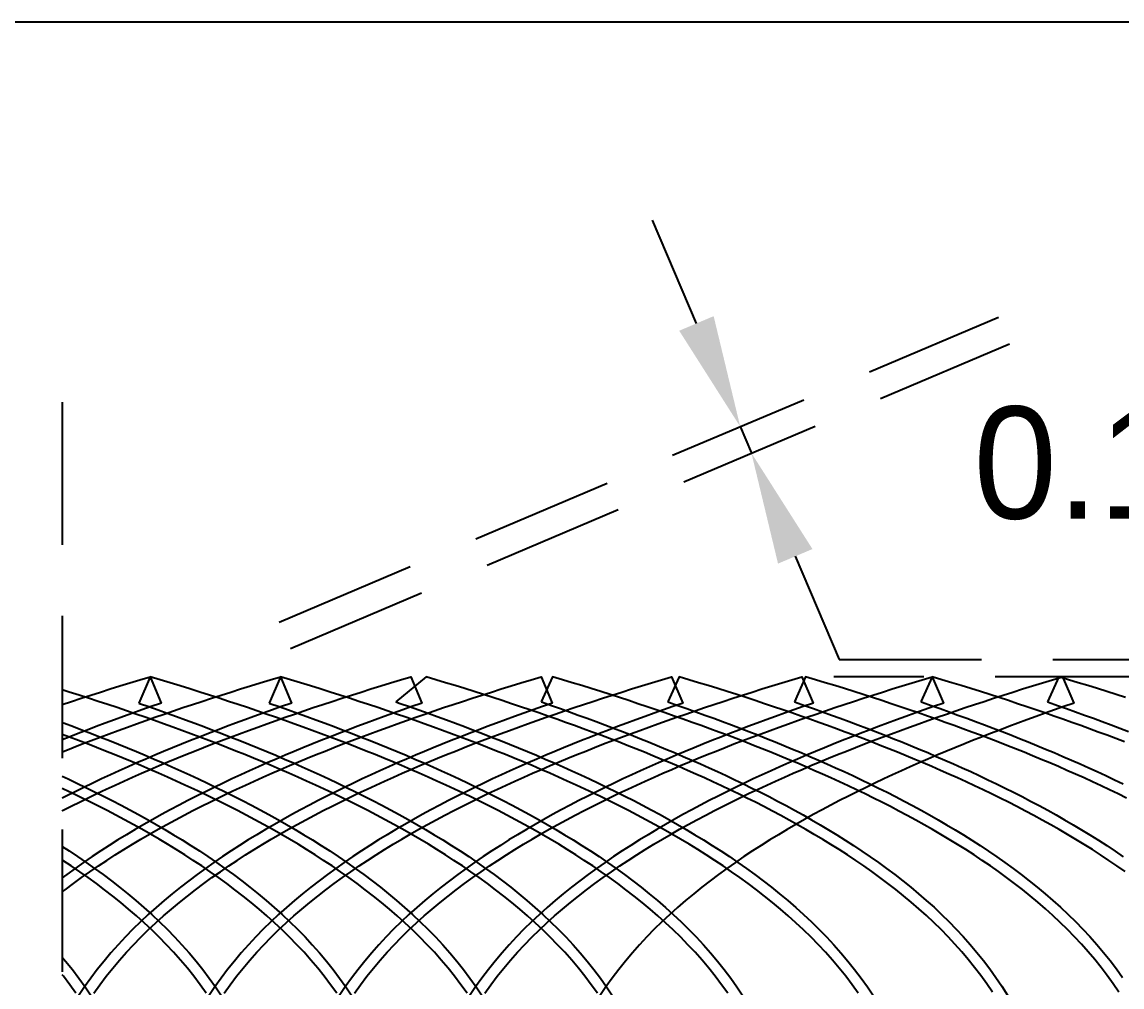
# Model space of a CAD drawing. Header units: metres. Extents: x -2 to 44.3, y -14 to 11.
# Drawn here: x 18.376 to 23.278, y 6.687 to 10.991 of the extents above; entities that cross this region are included whole.
import ezdxf

# ---------------------------------------------------------------- set-up
doc = ezdxf.new("R2010")
doc.units = ezdxf.units.M
doc.header["$LTSCALE"] = 0.05
doc.linetypes.add('DASHED', pattern=[19.05, 12.7, -6.35])
doc.layers.get('0').update_dxf_attribs({"linetype": 'DASHED'})
for name, color, linetype in [('back-layer1', 7, 'Continuous'), ('front-layer1', 7, 'Continuous'), ('front-layer2', 7, 'Continuous')]:
    doc.layers.add(name, color=color, linetype=linetype)
doc.dimstyles.get("Standard").update_dxf_attribs({"dimtxt": 2.5, "dimasz": 2.5, "dimexe": 1.25, "dimexo": 0.625, "dimtad": 1, "dimtxsty": 'Standard', "dimcen": 2.5, "dimazin": 3, "dimtfac": 1, "dimtmove": 0, "dimatfit": 3, "dimarcsym": 0})

# ---------------------------------------------------------------- blocks, each defined once
blk = doc.blocks.new('*D11')
at = {"color": 0, "lineweight": -2, "transparency": 16777216}
for p, q in [((21.3815, 9.6467), (21.1863, 10.107)), ((19.5216, 8.315), (22.7275, 9.6743)), ((19.5716, 8.1971), (22.7775, 9.5564)), ((21.5767, 9.1864), (21.6267, 9.0684)), ((21.8218, 8.6081), (22.017, 8.1478)), ((22.017, 8.1478), (23.892, 8.1478))]:
    blk.add_line(p, q, dxfattribs=at)
at = {"color": 0, "transparency": 16777216}
for points in [[(21.4582, 9.6792), (21.3047, 9.6142), (21.5767, 9.1864)], [(21.8986, 8.6406), (21.7451, 8.5756), (21.6267, 9.0684)]]:
    blk.add_solid(points, dxfattribs=at)
at = {"layer": 'Defpoints', "color": 0, "transparency": 16777216}
for p in [(21.6267, 9.0684), (18.9462, 8.071), (18.9962, 7.9531)]:
    blk.add_point(p, dxfattribs=at)
at = {"color": 0, "transparency": 16777216, "insert": (23.267, 9.0228), "char_height": 0.5, "attachment_point": 5}
blk.add_mtext('0.13', dxfattribs=at)

msp = doc.modelspace()

# ---------------------------------------------------------------- linework, layer by layer
for p, q in [((18.5553, 9.2951), (18.5553, -1.58)), ((18.5553, 9.2951), (18.5553, -1.58)), ((25.2522, 8.071), (21.9935, 8.071))]:
    msp.add_line(p, q)
at = {"layer": 'back-layer1', "color": 2}
for points in [[(18.5553, 7.9477), (18.5962, 7.9612), (18.6388, 7.9751), (18.6817, 7.989), (18.7249, 8.0027), (18.7684, 8.0165), (18.8123, 8.0302), (18.8565, 8.0438), (18.9012, 8.0574), (18.9462, 8.071), (18.9962, 7.9531), (18.9932, 7.9521), (18.9517, 7.9377), (18.9104, 7.9232), (18.8692, 7.9085), (18.8283, 7.8938), (18.7875, 7.8789), (18.7468, 7.8639), (18.7063, 7.8487), (18.666, 7.8334), (18.6257, 7.8179), (18.5856, 7.8022), (18.5553, 7.7902)], [(18.5553, 7.7364), (18.5641, 7.7399), (18.6039, 7.7557), (18.6438, 7.7712), (18.6838, 7.7867), (18.724, 7.8019), (18.7643, 7.817), (18.8047, 7.832), (18.8453, 7.8468), (18.8861, 7.8614), (18.927, 7.876), (18.9682, 7.8905), (19.0095, 7.9048), (19.0511, 7.919), (19.0929, 7.9332), (19.1349, 7.9472), (19.1772, 7.9612), (19.2198, 7.9751), (19.2627, 7.989), (19.3059, 8.0027), (19.3494, 8.0165), (19.3933, 8.0302), (19.4375, 8.0438), (19.4822, 8.0574), (19.5272, 8.071), (19.5772, 7.9531), (19.5742, 7.9521), (19.5327, 7.9377), (19.4914, 7.9232), (19.4502, 7.9085), (19.4093, 7.8938), (19.3685, 7.8789), (19.3278, 7.8639), (19.2873, 7.8487), (19.247, 7.8334), (19.2067, 7.8179), (19.1666, 7.8022), (19.1265, 7.7863), (19.0866, 7.7703), (19.0467, 7.754), (19.0069, 7.7375), (18.9672, 7.7208), (18.9275, 7.7039), (18.8879, 7.6867), (18.8484, 7.6693), (18.8089, 7.6516), (18.7694, 7.6336), (18.73, 7.6152), (18.6907, 7.5966), (18.6513, 7.5777), (18.612, 7.5584), (18.5728, 7.5387), (18.5553, 7.5298)], [(18.5553, 7.4737), (18.5565, 7.4743), (18.5953, 7.4941), (18.6342, 7.5136), (18.6732, 7.5327), (18.7122, 7.5515), (18.7513, 7.57), (18.7904, 7.5881), (18.8295, 7.606), (18.8687, 7.6236), (18.908, 7.6409), (18.9473, 7.658), (18.9867, 7.6748), (19.0262, 7.6914), (19.0657, 7.7078), (19.1053, 7.7239), (19.1451, 7.7399), (19.1849, 7.7557), (19.2248, 7.7712), (19.2648, 7.7867), (19.305, 7.8019), (19.3453, 7.817), (19.3857, 7.832), (19.4263, 7.8468), (19.4671, 7.8614), (19.508, 7.876), (19.5492, 7.8905), (19.5905, 7.9048), (19.6321, 7.919), (19.6739, 7.9332), (19.7159, 7.9472), (19.7582, 7.9612), (19.8008, 7.9751), (19.8437, 7.989), (19.8869, 8.0027), (19.9304, 8.0165), (19.9743, 8.0302), (20.0185, 8.0438), (20.0632, 8.0574), (20.1082, 8.071), (20.1582, 7.9531), (20.1552, 7.9521), (20.1137, 7.9377), (20.0724, 7.9232), (20.0312, 7.9085), (19.9903, 7.8938), (19.9495, 7.8789), (19.9088, 7.8639), (19.8683, 7.8487), (19.828, 7.8334), (19.7877, 7.8179), (19.7476, 7.8022), (19.7075, 7.7863), (19.6676, 7.7703), (19.6277, 7.754), (19.5879, 7.7375), (19.5482, 7.7208), (19.5085, 7.7039), (19.4689, 7.6867), (19.4294, 7.6693), (19.3899, 7.6516), (19.3504, 7.6336), (19.311, 7.6152), (19.2717, 7.5966), (19.2323, 7.5777), (19.193, 7.5584), (19.1538, 7.5387), (19.1146, 7.5187), (19.0754, 7.4983), (19.0363, 7.4775), (18.9972, 7.4563), (18.9582, 7.4346), (18.9193, 7.4124), (18.8804, 7.3898), (18.8417, 7.3667), (18.803, 7.343), (18.7645, 7.3188), (18.7262, 7.294), (18.688, 7.2687), (18.65, 7.2427), (18.6123, 7.2161), (18.5748, 7.1889), (18.5553, 7.1742)], [(18.5553, 7.1114), (18.5679, 7.1212), (18.6045, 7.1487), (18.6414, 7.1755), (18.6786, 7.2016), (18.716, 7.2272), (18.7536, 7.2522), (18.7914, 7.2766), (18.8294, 7.3005), (18.8676, 7.3239), (18.9058, 7.3467), (18.9442, 7.3691), (18.9827, 7.391), (19.0213, 7.4124), (19.0599, 7.4335), (19.0987, 7.4541), (19.1375, 7.4743), (19.1763, 7.4941), (19.2152, 7.5136), (19.2542, 7.5327), (19.2932, 7.5515), (19.3323, 7.57), (19.3714, 7.5881), (19.4105, 7.606), (19.4497, 7.6236), (19.489, 7.6409), (19.5283, 7.658), (19.5677, 7.6748), (19.6072, 7.6914), (19.6467, 7.7078), (19.6863, 7.7239), (19.7261, 7.7399), (19.7659, 7.7557), (19.8058, 7.7712), (19.8458, 7.7867), (19.886, 7.8019), (19.9263, 7.817), (19.9667, 7.832), (20.0073, 7.8468), (20.0481, 7.8614), (20.089, 7.876), (20.1302, 7.8905), (20.1715, 7.9048), (20.2131, 7.919), (20.2549, 7.9332), (20.2969, 7.9472), (20.3392, 7.9612), (20.3818, 7.9751), (20.4247, 7.989), (20.4679, 8.0027), (20.5114, 8.0165), (20.5553, 8.0302), (20.5995, 8.0438), (20.6442, 8.0574), (20.6892, 8.071), (20.7392, 7.9531), (20.7362, 7.9521), (20.6947, 7.9377), (20.6534, 7.9232), (20.6122, 7.9085), (20.5713, 7.8938), (20.5305, 7.8789), (20.4898, 7.8639), (20.4493, 7.8487), (20.409, 7.8334), (20.3687, 7.8179), (20.3286, 7.8022), (20.2885, 7.7863), (20.2486, 7.7703), (20.2087, 7.754), (20.1689, 7.7375), (20.1292, 7.7208), (20.0895, 7.7039), (20.0499, 7.6867), (20.0104, 7.6693), (19.9709, 7.6516), (19.9314, 7.6336), (19.892, 7.6152), (19.8527, 7.5966), (19.8133, 7.5777), (19.774, 7.5584), (19.7348, 7.5387), (19.6956, 7.5187), (19.6564, 7.4983), (19.6173, 7.4775), (19.5782, 7.4563), (19.5392, 7.4346), (19.5003, 7.4124), (19.4614, 7.3898), (19.4227, 7.3667), (19.384, 7.343), (19.3455, 7.3188), (19.3072, 7.294), (19.269, 7.2687), (19.231, 7.2427), (19.1933, 7.2161), (19.1558, 7.1889), (19.1186, 7.1609), (19.0817, 7.1323), (19.0452, 7.103), (19.0091, 7.0729), (18.9735, 7.042), (18.9383, 7.0104), (18.9037, 6.9779), (18.8698, 6.9446), (18.8365, 6.9105), (18.8039, 6.8756), (18.7721, 6.8398), (18.7412, 6.8032), (18.7112, 6.7657), (18.6822, 6.7273), (18.6542, 6.6881), (18.6274, 6.6481)], [(18.6953, 6.6597), (18.7225, 6.6977), (18.7507, 6.735), (18.7798, 6.7714), (18.8099, 6.8071), (18.8409, 6.842), (18.8726, 6.876), (18.9051, 6.9093), (18.9383, 6.9418), (18.9721, 6.9735), (19.0065, 7.0045), (19.0415, 7.0348), (19.0769, 7.0643), (19.1127, 7.0931), (19.1489, 7.1212), (19.1855, 7.1487), (19.2224, 7.1755), (19.2596, 7.2016), (19.297, 7.2272), (19.3346, 7.2522), (19.3724, 7.2766), (19.4104, 7.3005), (19.4486, 7.3239), (19.4868, 7.3467), (19.5252, 7.3691), (19.5637, 7.391), (19.6023, 7.4124), (19.6409, 7.4335), (19.6797, 7.4541), (19.7185, 7.4743), (19.7573, 7.4941), (19.7962, 7.5136), (19.8352, 7.5327), (19.8742, 7.5515), (19.9133, 7.57), (19.9524, 7.5881), (19.9915, 7.606), (20.0307, 7.6236), (20.07, 7.6409), (20.1093, 7.658), (20.1487, 7.6748), (20.1882, 7.6914), (20.2277, 7.7078), (20.2673, 7.7239), (20.3071, 7.7399), (20.3469, 7.7557), (20.3868, 7.7712), (20.4268, 7.7867), (20.467, 7.8019), (20.5073, 7.817), (20.5477, 7.832), (20.5883, 7.8468), (20.6291, 7.8614), (20.67, 7.876), (20.7112, 7.8905), (20.7525, 7.9048), (20.7941, 7.919), (20.8359, 7.9332), (20.8779, 7.9472), (20.9202, 7.9612), (20.9628, 7.9751), (21.0057, 7.989), (21.0489, 8.0027), (21.0924, 8.0165), (21.1363, 8.0302), (21.1805, 8.0438), (21.2252, 8.0574), (21.2702, 8.071), (21.3202, 7.9531), (21.3172, 7.9521), (21.2757, 7.9377), (21.2344, 7.9232), (21.1932, 7.9085), (21.1523, 7.8938), (21.1115, 7.8789), (21.0708, 7.8639), (21.0303, 7.8487), (20.99, 7.8334), (20.9497, 7.8179), (20.9096, 7.8022), (20.8695, 7.7863), (20.8296, 7.7703), (20.7897, 7.754), (20.7499, 7.7375), (20.7102, 7.7208), (20.6705, 7.7039), (20.6309, 7.6867), (20.5914, 7.6693), (20.5519, 7.6516), (20.5124, 7.6336), (20.473, 7.6152), (20.4337, 7.5966), (20.3943, 7.5777), (20.355, 7.5584), (20.3158, 7.5387), (20.2766, 7.5187), (20.2374, 7.4983), (20.1983, 7.4775), (20.1592, 7.4563), (20.1202, 7.4346), (20.0813, 7.4124), (20.0424, 7.3898), (20.0037, 7.3667), (19.965, 7.343), (19.9265, 7.3188), (19.8882, 7.294), (19.85, 7.2687), (19.812, 7.2427), (19.7743, 7.2161), (19.7368, 7.1889), (19.6996, 7.1609), (19.6627, 7.1323), (19.6262, 7.103), (19.5901, 7.0729), (19.5545, 7.042), (19.5193, 7.0104), (19.4847, 6.9779), (19.4508, 6.9446), (19.4175, 6.9105), (19.3849, 6.8756), (19.3531, 6.8398), (19.3222, 6.8032), (19.2922, 6.7657), (19.2632, 6.7273), (19.2352, 6.6881), (19.2084, 6.6481)], [(19.2763, 6.6597), (19.3035, 6.6977), (19.3317, 6.735), (19.3608, 6.7714), (19.3909, 6.8071), (19.4219, 6.842), (19.4536, 6.876), (19.4861, 6.9093), (19.5193, 6.9418), (19.5531, 6.9735), (19.5875, 7.0045), (19.6225, 7.0348), (19.6579, 7.0643), (19.6937, 7.0931), (19.7299, 7.1212), (19.7665, 7.1487), (19.8034, 7.1755), (19.8406, 7.2016), (19.878, 7.2272), (19.9156, 7.2522), (19.9534, 7.2766), (19.9914, 7.3005), (20.0296, 7.3239), (20.0678, 7.3467), (20.1062, 7.3691), (20.1447, 7.391), (20.1833, 7.4124), (20.2219, 7.4335), (20.2607, 7.4541), (20.2995, 7.4743), (20.3383, 7.4941), (20.3772, 7.5136), (20.4162, 7.5327), (20.4552, 7.5515), (20.4943, 7.57), (20.5334, 7.5881), (20.5725, 7.606), (20.6117, 7.6236), (20.651, 7.6409), (20.6903, 7.658), (20.7297, 7.6748), (20.7692, 7.6914), (20.8087, 7.7078), (20.8483, 7.7239), (20.8881, 7.7399), (20.9279, 7.7557), (20.9678, 7.7712), (21.0078, 7.7867), (21.048, 7.8019), (21.0883, 7.817), (21.1287, 7.832), (21.1693, 7.8468), (21.2101, 7.8614), (21.251, 7.876), (21.2922, 7.8905), (21.3335, 7.9048), (21.3751, 7.919), (21.4169, 7.9332), (21.4589, 7.9472), (21.5012, 7.9612), (21.5438, 7.9751), (21.5867, 7.989), (21.6299, 8.0027), (21.6734, 8.0165), (21.7173, 8.0302), (21.7615, 8.0438), (21.8062, 8.0574), (21.8512, 8.071), (21.9012, 7.9531), (21.8982, 7.9521), (21.8567, 7.9377), (21.8154, 7.9232), (21.7742, 7.9085), (21.7333, 7.8938), (21.6925, 7.8789), (21.6518, 7.8639), (21.6113, 7.8487), (21.571, 7.8334), (21.5307, 7.8179), (21.4906, 7.8022), (21.4505, 7.7863), (21.4106, 7.7703), (21.3707, 7.754), (21.3309, 7.7375), (21.2912, 7.7208), (21.2515, 7.7039), (21.2119, 7.6867), (21.1724, 7.6693), (21.1329, 7.6516), (21.0934, 7.6336), (21.054, 7.6152), (21.0147, 7.5966), (20.9753, 7.5777), (20.936, 7.5584), (20.8968, 7.5387), (20.8576, 7.5187), (20.8184, 7.4983), (20.7793, 7.4775), (20.7402, 7.4563), (20.7012, 7.4346), (20.6623, 7.4124), (20.6234, 7.3898), (20.5847, 7.3667), (20.546, 7.343), (20.5075, 7.3188), (20.4692, 7.294), (20.431, 7.2687), (20.393, 7.2427), (20.3553, 7.2161), (20.3178, 7.1889), (20.2806, 7.1609), (20.2437, 7.1323), (20.2072, 7.103), (20.1711, 7.0729), (20.1355, 7.042), (20.1003, 7.0104), (20.0657, 6.9779), (20.0318, 6.9446), (19.9985, 6.9105), (19.9659, 6.8756), (19.9341, 6.8398), (19.9032, 6.8032), (19.8732, 6.7657), (19.8442, 6.7273), (19.8162, 6.6881), (19.7894, 6.6481)], [(19.8573, 6.6597), (19.8845, 6.6977), (19.9127, 6.735), (19.9418, 6.7714), (19.9719, 6.8071), (20.0029, 6.842), (20.0346, 6.876), (20.0671, 6.9093), (20.1003, 6.9418), (20.1341, 6.9735), (20.1685, 7.0045), (20.2035, 7.0348), (20.2389, 7.0643), (20.2747, 7.0931), (20.3109, 7.1212), (20.3475, 7.1487), (20.3844, 7.1755), (20.4216, 7.2016), (20.459, 7.2272), (20.4966, 7.2522), (20.5344, 7.2766), (20.5724, 7.3005), (20.6106, 7.3239), (20.6488, 7.3467), (20.6872, 7.3691), (20.7257, 7.391), (20.7643, 7.4124), (20.8029, 7.4335), (20.8417, 7.4541), (20.8805, 7.4743), (20.9193, 7.4941), (20.9582, 7.5136), (20.9972, 7.5327), (21.0362, 7.5515), (21.0753, 7.57), (21.1144, 7.5881), (21.1535, 7.606), (21.1927, 7.6236), (21.232, 7.6409), (21.2713, 7.658), (21.3107, 7.6748), (21.3502, 7.6914), (21.3897, 7.7078), (21.4293, 7.7239), (21.4691, 7.7399), (21.5089, 7.7557), (21.5488, 7.7712), (21.5888, 7.7867), (21.629, 7.8019), (21.6693, 7.817), (21.7097, 7.832), (21.7503, 7.8468), (21.7911, 7.8614), (21.832, 7.876), (21.8732, 7.8905), (21.9145, 7.9048), (21.9561, 7.919), (21.9979, 7.9332), (22.0399, 7.9472), (22.0822, 7.9612), (22.1248, 7.9751), (22.1677, 7.989), (22.2109, 8.0027), (22.2544, 8.0165), (22.2983, 8.0302), (22.3425, 8.0438), (22.3872, 8.0574), (22.4322, 8.071), (22.4822, 7.9531), (22.4792, 7.9521), (22.4377, 7.9377), (22.3964, 7.9232), (22.3552, 7.9085), (22.3143, 7.8938), (22.2735, 7.8789), (22.2328, 7.8639), (22.1923, 7.8487), (22.152, 7.8334), (22.1117, 7.8179), (22.0716, 7.8022), (22.0315, 7.7863), (21.9916, 7.7703), (21.9517, 7.754), (21.9119, 7.7375), (21.8722, 7.7208), (21.8325, 7.7039), (21.7929, 7.6867), (21.7534, 7.6693), (21.7139, 7.6516), (21.6744, 7.6336), (21.635, 7.6152), (21.5957, 7.5966), (21.5563, 7.5777), (21.517, 7.5584), (21.4778, 7.5387), (21.4386, 7.5187), (21.3994, 7.4983), (21.3603, 7.4775), (21.3212, 7.4563), (21.2822, 7.4346), (21.2433, 7.4124), (21.2044, 7.3898), (21.1657, 7.3667), (21.127, 7.343), (21.0885, 7.3188), (21.0502, 7.294), (21.012, 7.2687), (20.974, 7.2427), (20.9363, 7.2161), (20.8988, 7.1889), (20.8616, 7.1609), (20.8247, 7.1323), (20.7882, 7.103), (20.7521, 7.0729), (20.7165, 7.042), (20.6813, 7.0104), (20.6467, 6.9779), (20.6128, 6.9446), (20.5795, 6.9105), (20.5469, 6.8756), (20.5151, 6.8398), (20.4842, 6.8032), (20.4542, 6.7657), (20.4252, 6.7273), (20.3972, 6.6881), (20.3704, 6.6481)], [(20.4383, 6.6597), (20.4655, 6.6977), (20.4937, 6.735), (20.5228, 6.7714), (20.5529, 6.8071), (20.5839, 6.842), (20.6156, 6.876), (20.6481, 6.9093), (20.6813, 6.9418), (20.7151, 6.9735), (20.7495, 7.0045), (20.7845, 7.0348), (20.8199, 7.0643), (20.8557, 7.0931), (20.8919, 7.1212), (20.9285, 7.1487), (20.9654, 7.1755), (21.0026, 7.2016), (21.04, 7.2272), (21.0776, 7.2522), (21.1154, 7.2766), (21.1534, 7.3005), (21.1916, 7.3239), (21.2298, 7.3467), (21.2682, 7.3691), (21.3067, 7.391), (21.3453, 7.4124), (21.3839, 7.4335), (21.4227, 7.4541), (21.4615, 7.4743), (21.5003, 7.4941), (21.5392, 7.5136), (21.5782, 7.5327), (21.6172, 7.5515), (21.6563, 7.57), (21.6954, 7.5881), (21.7345, 7.606), (21.7737, 7.6236), (21.813, 7.6409), (21.8523, 7.658), (21.8917, 7.6748), (21.9312, 7.6914), (21.9707, 7.7078), (22.0103, 7.7239), (22.0501, 7.7399), (22.0899, 7.7557), (22.1298, 7.7712), (22.1698, 7.7867), (22.21, 7.8019), (22.2503, 7.817), (22.2907, 7.832), (22.3313, 7.8468), (22.3721, 7.8614), (22.413, 7.876), (22.4542, 7.8905), (22.4955, 7.9048), (22.5371, 7.919), (22.5789, 7.9332), (22.6209, 7.9472), (22.6632, 7.9612), (22.7058, 7.9751), (22.7487, 7.989), (22.7919, 8.0027), (22.8354, 8.0165), (22.8793, 8.0302), (22.9235, 8.0438), (22.9682, 8.0574), (23.0132, 8.071), (23.0632, 7.9531), (23.0602, 7.9521), (23.0187, 7.9377), (22.9774, 7.9232), (22.9362, 7.9085), (22.8953, 7.8938), (22.8545, 7.8789), (22.8138, 7.8639), (22.7733, 7.8487), (22.733, 7.8334), (22.6927, 7.8179), (22.6526, 7.8022), (22.6125, 7.7863), (22.5726, 7.7703), (22.5327, 7.754), (22.4929, 7.7375), (22.4532, 7.7208), (22.4135, 7.7039), (22.3739, 7.6867), (22.3344, 7.6693), (22.2949, 7.6516), (22.2554, 7.6336), (22.216, 7.6152), (22.1767, 7.5966), (22.1373, 7.5777), (22.098, 7.5584), (22.0588, 7.5387), (22.0196, 7.5187), (21.9804, 7.4983), (21.9413, 7.4775), (21.9022, 7.4563), (21.8632, 7.4346), (21.8243, 7.4124), (21.7854, 7.3898), (21.7467, 7.3667), (21.708, 7.343), (21.6695, 7.3188), (21.6312, 7.294), (21.593, 7.2687), (21.555, 7.2427), (21.5173, 7.2161), (21.4798, 7.1889), (21.4426, 7.1609), (21.4057, 7.1323), (21.3692, 7.103), (21.3331, 7.0729), (21.2975, 7.042), (21.2623, 7.0104), (21.2277, 6.9779), (21.1938, 6.9446), (21.1605, 6.9105), (21.1279, 6.8756), (21.0961, 6.8398), (21.0652, 6.8032), (21.0352, 6.7657), (21.0062, 6.7273), (20.9782, 6.6881), (20.9514, 6.6481)]]:
    msp.add_lwpolyline(points, dxfattribs=at)
at = {"layer": 'Defpoints'}
msp.add_lwpolyline([(-2.0152, 10.9912), (44.3055, 10.9912), (44.3055, -14.045), (-2.0152, -14.045)], close=True, dxfattribs=at)
at = {"layer": 'front-layer1', "color": 2}
for points in [[(21.5211, 6.6597), (21.4939, 6.6977), (21.4657, 6.735), (21.4366, 6.7714), (21.4065, 6.8071), (21.3755, 6.842), (21.3438, 6.876), (21.3113, 6.9093), (21.2781, 6.9418), (21.2442, 6.9735), (21.2098, 7.0045), (21.1749, 7.0348), (21.1395, 7.0643), (21.1037, 7.0931), (21.0675, 7.1212), (21.0309, 7.1487), (20.994, 7.1755), (20.9568, 7.2016), (20.9194, 7.2272), (20.8818, 7.2522), (20.844, 7.2766), (20.806, 7.3005), (20.7678, 7.3239), (20.7296, 7.3467), (20.6912, 7.3691), (20.6527, 7.391), (20.6141, 7.4124), (20.5754, 7.4335), (20.5367, 7.4541), (20.4979, 7.4743), (20.4591, 7.4941), (20.4202, 7.5136), (20.3812, 7.5327), (20.3422, 7.5515), (20.3031, 7.57), (20.264, 7.5881), (20.2249, 7.606), (20.1857, 7.6236), (20.1464, 7.6409), (20.1071, 7.658), (20.0677, 7.6748), (20.0282, 7.6914), (19.9887, 7.7078), (19.9491, 7.7239), (19.9093, 7.7399), (19.8695, 7.7557), (19.8296, 7.7712), (19.7896, 7.7867), (19.7494, 7.8019), (19.7091, 7.817), (19.6687, 7.832), (19.6281, 7.8468), (19.5873, 7.8614), (19.5464, 7.876), (19.5052, 7.8905), (19.4639, 7.9048), (19.4223, 7.919), (19.3805, 7.9332), (19.3385, 7.9472), (19.2962, 7.9612), (19.2536, 7.9751), (19.2107, 7.989), (19.1675, 8.0027), (19.124, 8.0165), (19.0801, 8.0302), (19.0358, 8.0438), (18.9912, 8.0574), (18.9462, 8.071), (18.8962, 7.9531)], [(22.1021, 6.6597), (22.0749, 6.6977), (22.0467, 6.735), (22.0176, 6.7714), (21.9875, 6.8071), (21.9565, 6.842), (21.9248, 6.876), (21.8923, 6.9093), (21.8591, 6.9418), (21.8252, 6.9735), (21.7908, 7.0045), (21.7559, 7.0348), (21.7205, 7.0643), (21.6847, 7.0931), (21.6485, 7.1212), (21.6119, 7.1487), (21.575, 7.1755), (21.5378, 7.2016), (21.5004, 7.2272), (21.4628, 7.2522), (21.425, 7.2766), (21.387, 7.3005), (21.3488, 7.3239), (21.3106, 7.3467), (21.2722, 7.3691), (21.2337, 7.391), (21.1951, 7.4124), (21.1564, 7.4335), (21.1177, 7.4541), (21.0789, 7.4743), (21.0401, 7.4941), (21.0012, 7.5136), (20.9622, 7.5327), (20.9232, 7.5515), (20.8841, 7.57), (20.845, 7.5881), (20.8059, 7.606), (20.7667, 7.6236), (20.7274, 7.6409), (20.6881, 7.658), (20.6487, 7.6748), (20.6092, 7.6914), (20.5697, 7.7078), (20.5301, 7.7239), (20.4903, 7.7399), (20.4505, 7.7557), (20.4106, 7.7712), (20.3706, 7.7867), (20.3304, 7.8019), (20.2901, 7.817), (20.2497, 7.832), (20.2091, 7.8468), (20.1683, 7.8614), (20.1274, 7.876), (20.0862, 7.8905), (20.0449, 7.9048), (20.0033, 7.919), (19.9615, 7.9332), (19.9195, 7.9472), (19.8772, 7.9612), (19.8346, 7.9751), (19.7917, 7.989), (19.7485, 8.0027), (19.705, 8.0165), (19.6611, 8.0302), (19.6168, 8.0438), (19.5722, 8.0574), (19.5272, 8.071), (19.4772, 7.9531)], [(20.9401, 6.6597), (20.9129, 6.6977), (20.8847, 6.735), (20.8556, 6.7714), (20.8255, 6.8071), (20.7945, 6.842), (20.7628, 6.876), (20.7303, 6.9093), (20.6971, 6.9418), (20.6632, 6.9735), (20.6288, 7.0045), (20.5939, 7.0348), (20.5585, 7.0643), (20.5227, 7.0931), (20.4865, 7.1212), (20.4499, 7.1487), (20.413, 7.1755), (20.3758, 7.2016), (20.3384, 7.2272), (20.3008, 7.2522), (20.263, 7.2766), (20.225, 7.3005), (20.1868, 7.3239), (20.1486, 7.3467), (20.1102, 7.3691), (20.0717, 7.391), (20.0331, 7.4124), (19.9944, 7.4335), (19.9557, 7.4541), (19.9169, 7.4743), (19.8781, 7.4941), (19.8392, 7.5136), (19.8002, 7.5327), (19.7612, 7.5515), (19.7221, 7.57), (19.683, 7.5881), (19.6439, 7.606), (19.6047, 7.6236), (19.5654, 7.6409), (19.5261, 7.658), (19.4867, 7.6748), (19.4472, 7.6914), (19.4077, 7.7078), (19.3681, 7.7239), (19.3283, 7.7399), (19.2885, 7.7557), (19.2486, 7.7712), (19.2086, 7.7867), (19.1684, 7.8019), (19.1281, 7.817), (19.0877, 7.832), (19.0471, 7.8468), (19.0063, 7.8614), (18.9654, 7.876), (18.9242, 7.8905), (18.8829, 7.9048), (18.8413, 7.919), (18.7995, 7.9332), (18.7575, 7.9472), (18.7152, 7.9612), (18.6726, 7.9751), (18.6297, 7.989), (18.5865, 8.0027), (18.5553, 8.0126)], [(18.8962, 7.9531), (18.8992, 7.9521), (18.9407, 7.9377), (18.982, 7.9232), (19.0232, 7.9085), (19.0641, 7.8938), (19.1049, 7.8789), (19.1456, 7.8639), (19.1861, 7.8487), (19.2264, 7.8334), (19.2667, 7.8179), (19.3068, 7.8022), (19.3469, 7.7863), (19.3868, 7.7703), (19.4267, 7.754), (19.4665, 7.7375), (19.5062, 7.7208), (19.5458, 7.7039), (19.5854, 7.6867), (19.625, 7.6693), (19.6645, 7.6516), (19.7039, 7.6336), (19.7434, 7.6152), (19.7827, 7.5966), (19.8221, 7.5777), (19.8614, 7.5584), (19.9006, 7.5387), (19.9398, 7.5187), (19.979, 7.4983), (20.0181, 7.4775), (20.0572, 7.4563), (20.0962, 7.4346), (20.1351, 7.4124), (20.174, 7.3898), (20.2127, 7.3667), (20.2513, 7.343), (20.2898, 7.3188), (20.3282, 7.294), (20.3664, 7.2687), (20.4043, 7.2427), (20.4421, 7.2161), (20.4796, 7.1889), (20.5168, 7.1609), (20.5537, 7.1323), (20.5902, 7.103), (20.6263, 7.0729), (20.6619, 7.042), (20.6971, 7.0104), (20.7317, 6.9779), (20.7656, 6.9446), (20.7989, 6.9105), (20.8315, 6.8756), (20.8633, 6.8398), (20.8942, 6.8032), (20.9242, 6.7657), (20.9532, 6.7273), (20.9812, 6.6881), (21.008, 6.6481)], [(19.4772, 7.9531), (19.4802, 7.9521), (19.5217, 7.9377), (19.563, 7.9232), (19.6042, 7.9085), (19.6451, 7.8938), (19.6859, 7.8789), (19.7266, 7.8639), (19.7671, 7.8487), (19.8074, 7.8334), (19.8477, 7.8179), (19.8878, 7.8022), (19.9279, 7.7863), (19.9678, 7.7703), (20.0077, 7.754), (20.0475, 7.7375), (20.0872, 7.7208), (20.1268, 7.7039), (20.1664, 7.6867), (20.206, 7.6693), (20.2455, 7.6516), (20.2849, 7.6336), (20.3244, 7.6152), (20.3637, 7.5966), (20.4031, 7.5777), (20.4424, 7.5584), (20.4816, 7.5387), (20.5208, 7.5187), (20.56, 7.4983), (20.5991, 7.4775), (20.6382, 7.4563), (20.6772, 7.4346), (20.7161, 7.4124), (20.755, 7.3898), (20.7937, 7.3667), (20.8323, 7.343), (20.8708, 7.3188), (20.9092, 7.294), (20.9474, 7.2687), (20.9853, 7.2427), (21.0231, 7.2161), (21.0606, 7.1889), (21.0978, 7.1609), (21.1347, 7.1323), (21.1712, 7.103), (21.2073, 7.0729), (21.2429, 7.042), (21.2781, 7.0104), (21.3127, 6.9779), (21.3466, 6.9446), (21.3799, 6.9105), (21.4125, 6.8756), (21.4443, 6.8398), (21.4752, 6.8032), (21.5052, 6.7657), (21.5342, 6.7273), (21.5622, 6.6881), (21.589, 6.6481)], [(18.5553, 7.8673), (18.5646, 7.8639), (18.6051, 7.8487), (18.6454, 7.8334), (18.6857, 7.8179), (18.7258, 7.8022), (18.7659, 7.7863), (18.8058, 7.7703), (18.8457, 7.754), (18.8855, 7.7375), (18.9252, 7.7208), (18.9648, 7.7039), (19.0044, 7.6867), (19.044, 7.6693), (19.0835, 7.6516), (19.1229, 7.6336), (19.1624, 7.6152), (19.2017, 7.5966), (19.2411, 7.5777), (19.2804, 7.5584), (19.3196, 7.5387), (19.3588, 7.5187), (19.398, 7.4983), (19.4371, 7.4775), (19.4762, 7.4563), (19.5152, 7.4346), (19.5541, 7.4124), (19.593, 7.3898), (19.6317, 7.3667), (19.6703, 7.343), (19.7088, 7.3188), (19.7472, 7.294), (19.7854, 7.2687), (19.8233, 7.2427), (19.8611, 7.2161), (19.8986, 7.1889), (19.9358, 7.1609), (19.9727, 7.1323), (20.0092, 7.103), (20.0453, 7.0729), (20.0809, 7.042), (20.1161, 7.0104), (20.1507, 6.9779), (20.1846, 6.9446), (20.2179, 6.9105), (20.2505, 6.8756), (20.2823, 6.8398), (20.3132, 6.8032), (20.3432, 6.7657), (20.3722, 6.7273), (20.4002, 6.6881), (20.427, 6.6481)], [(20.3591, 6.6597), (20.3319, 6.6977), (20.3037, 6.735), (20.2746, 6.7714), (20.2445, 6.8071), (20.2135, 6.842), (20.1818, 6.876), (20.1493, 6.9093), (20.1161, 6.9418), (20.0822, 6.9735), (20.0478, 7.0045), (20.0129, 7.0348), (19.9775, 7.0643), (19.9417, 7.0931), (19.9055, 7.1212), (19.8689, 7.1487), (19.832, 7.1755), (19.7948, 7.2016), (19.7574, 7.2272), (19.7198, 7.2522), (19.682, 7.2766), (19.644, 7.3005), (19.6058, 7.3239), (19.5676, 7.3467), (19.5292, 7.3691), (19.4907, 7.391), (19.4521, 7.4124), (19.4134, 7.4335), (19.3747, 7.4541), (19.3359, 7.4743), (19.2971, 7.4941), (19.2582, 7.5136), (19.2192, 7.5327), (19.1802, 7.5515), (19.1411, 7.57), (19.102, 7.5881), (19.0629, 7.606), (19.0237, 7.6236), (18.9844, 7.6409), (18.9451, 7.658), (18.9057, 7.6748), (18.8662, 7.6914), (18.8267, 7.7078), (18.7871, 7.7239), (18.7473, 7.7399), (18.7075, 7.7557), (18.6676, 7.7712), (18.6276, 7.7867), (18.5874, 7.8019), (18.5553, 7.8139)], [(18.5553, 7.6274), (18.5814, 7.6152), (18.6207, 7.5966), (18.6601, 7.5777), (18.6994, 7.5584), (18.7386, 7.5387), (18.7778, 7.5187), (18.817, 7.4983), (18.8561, 7.4775), (18.8952, 7.4563), (18.9342, 7.4346), (18.9731, 7.4124), (19.012, 7.3898), (19.0507, 7.3667), (19.0893, 7.343), (19.1278, 7.3188), (19.1662, 7.294), (19.2044, 7.2687), (19.2423, 7.2427), (19.2801, 7.2161), (19.3176, 7.1889), (19.3548, 7.1609), (19.3917, 7.1323), (19.4282, 7.103), (19.4643, 7.0729), (19.4999, 7.042), (19.5351, 7.0104), (19.5697, 6.9779), (19.6036, 6.9446), (19.6369, 6.9105), (19.6695, 6.8756), (19.7013, 6.8398), (19.7322, 6.8032), (19.7622, 6.7657), (19.7912, 6.7273), (19.8192, 6.6881), (19.846, 6.6481)], [(19.7781, 6.6597), (19.7509, 6.6977), (19.7227, 6.735), (19.6936, 6.7714), (19.6635, 6.8071), (19.6325, 6.842), (19.6008, 6.876), (19.5683, 6.9093), (19.5351, 6.9418), (19.5012, 6.9735), (19.4668, 7.0045), (19.4319, 7.0348), (19.3965, 7.0643), (19.3607, 7.0931), (19.3245, 7.1212), (19.2879, 7.1487), (19.251, 7.1755), (19.2138, 7.2016), (19.1764, 7.2272), (19.1388, 7.2522), (19.101, 7.2766), (19.063, 7.3005), (19.0248, 7.3239), (18.9866, 7.3467), (18.9482, 7.3691), (18.9097, 7.391), (18.8711, 7.4124), (18.8324, 7.4335), (18.7937, 7.4541), (18.7549, 7.4743), (18.7161, 7.4941), (18.6772, 7.5136), (18.6382, 7.5327), (18.5992, 7.5515), (18.5601, 7.57), (18.5553, 7.5722)], [(18.5553, 7.3133), (18.5852, 7.294), (18.6234, 7.2687), (18.6613, 7.2427), (18.6991, 7.2161), (18.7366, 7.1889), (18.7738, 7.1609), (18.8107, 7.1323), (18.8472, 7.103), (18.8833, 7.0729), (18.9189, 7.042), (18.9541, 7.0104), (18.9887, 6.9779), (19.0226, 6.9446), (19.0559, 6.9105), (19.0885, 6.8756), (19.1203, 6.8398), (19.1512, 6.8032), (19.1812, 6.7657), (19.2102, 6.7273), (19.2382, 6.6881), (19.265, 6.6481)], [(19.1971, 6.6597), (19.1699, 6.6977), (19.1417, 6.735), (19.1126, 6.7714), (19.0825, 6.8071), (19.0515, 6.842), (19.0198, 6.876), (18.9873, 6.9093), (18.9541, 6.9418), (18.9202, 6.9735), (18.8858, 7.0045), (18.8509, 7.0348), (18.8155, 7.0643), (18.7797, 7.0931), (18.7435, 7.1212), (18.7069, 7.1487), (18.67, 7.1755), (18.6328, 7.2016), (18.5954, 7.2272), (18.5578, 7.2522), (18.5553, 7.2538)], [(18.5553, 6.8208), (18.5702, 6.8032), (18.6002, 6.7657), (18.6292, 6.7273), (18.6572, 6.6881), (18.684, 6.6481)], [(18.6161, 6.6597), (18.5889, 6.6977), (18.5607, 6.735), (18.5553, 6.7418)]]:
    msp.add_lwpolyline(points, dxfattribs=at)
at = {"layer": 'front-layer2', "color": 3}
for points in [[(22.7003, 6.6637), (22.6751, 6.7013), (22.6487, 6.7382), (22.6214, 6.7744), (22.5931, 6.8098), (22.5639, 6.8444), (22.5338, 6.8782), (22.503, 6.9113), (22.4715, 6.9436), (22.4392, 6.9751), (22.4064, 7.0059), (22.373, 7.036), (22.3391, 7.0653), (22.3048, 7.094), (22.27, 7.1219), (22.2349, 7.1492), (22.1994, 7.1759), (22.1636, 7.2019), (22.1275, 7.2273), (22.0912, 7.2521), (22.0547, 7.2764), (22.018, 7.3001), (21.9811, 7.3233), (21.9441, 7.3459), (21.9069, 7.3681), (21.8697, 7.3898), (21.8323, 7.4111), (21.7949, 7.4319), (21.7574, 7.4523), (21.7198, 7.4723), (21.6821, 7.4919), (21.6444, 7.5112), (21.6067, 7.53), (21.5689, 7.5486), (21.531, 7.5668), (21.4931, 7.5848), (21.4551, 7.6024), (21.4171, 7.6197), (21.3791, 7.6368), (21.341, 7.6536), (21.3028, 7.6702), (21.2646, 7.6865), (21.2263, 7.7026), (21.1879, 7.7185), (21.1495, 7.7342), (21.1109, 7.7497), (21.0723, 7.765), (21.0335, 7.7801), (20.9947, 7.7951), (20.9557, 7.8099), (20.9166, 7.8245), (20.8774, 7.839), (20.838, 7.8534), (20.7984, 7.8676), (20.7587, 7.8818), (20.7187, 7.8958), (20.6786, 7.9097), (20.6383, 7.9235), (20.5977, 7.9372), (20.5569, 7.9509), (20.5158, 7.9645), (20.4745, 7.9779), (20.4329, 7.9914), (20.391, 8.0048), (20.3487, 8.0181), (20.3061, 8.0314), (20.2632, 8.0446), (20.2199, 8.0578), (20.1762, 8.071), (20.0412, 7.9589)], [(23.2643, 6.6637), (23.2391, 6.7013), (23.2127, 6.7382), (23.1854, 6.7744), (23.1571, 6.8098), (23.1279, 6.8444), (23.0978, 6.8782), (23.067, 6.9113), (23.0355, 6.9436), (23.0032, 6.9751), (22.9704, 7.0059), (22.937, 7.036), (22.9031, 7.0653), (22.8688, 7.094), (22.834, 7.1219), (22.7989, 7.1492), (22.7634, 7.1759), (22.7276, 7.2019), (22.6915, 7.2273), (22.6552, 7.2521), (22.6187, 7.2764), (22.582, 7.3001), (22.5451, 7.3233), (22.5081, 7.3459), (22.4709, 7.3681), (22.4337, 7.3898), (22.3963, 7.4111), (22.3589, 7.4319), (22.3214, 7.4523), (22.2838, 7.4723), (22.2461, 7.4919), (22.2084, 7.5112), (22.1707, 7.53), (22.1329, 7.5486), (22.095, 7.5668), (22.0571, 7.5848), (22.0191, 7.6024), (21.9811, 7.6197), (21.9431, 7.6368), (21.905, 7.6536), (21.8668, 7.6702), (21.8286, 7.6865), (21.7903, 7.7026), (21.7519, 7.7185), (21.7135, 7.7342), (21.6749, 7.7497), (21.6363, 7.765), (21.5975, 7.7801), (21.5587, 7.7951), (21.5197, 7.8099), (21.4806, 7.8245), (21.4414, 7.839), (21.402, 7.8534), (21.3624, 7.8676), (21.3227, 7.8818), (21.2827, 7.8958), (21.2426, 7.9097), (21.2023, 7.9235), (21.1617, 7.9372), (21.1209, 7.9509), (21.0798, 7.9645), (21.0385, 7.9779), (20.9969, 7.9914), (20.955, 8.0048), (20.9127, 8.0181), (20.8701, 8.0314), (20.8272, 8.0446), (20.7839, 8.0578), (20.7402, 8.071), (20.6902, 7.9586)], [(23.2916, 7.2019), (23.2555, 7.2273), (23.2192, 7.2521), (23.1827, 7.2764), (23.146, 7.3001), (23.1091, 7.3233), (23.0721, 7.3459), (23.0349, 7.3681), (22.9977, 7.3898), (22.9603, 7.4111), (22.9229, 7.4319), (22.8854, 7.4523), (22.8478, 7.4723), (22.8101, 7.4919), (22.7724, 7.5112), (22.7347, 7.53), (22.6969, 7.5486), (22.659, 7.5668), (22.6211, 7.5848), (22.5831, 7.6024), (22.5451, 7.6197), (22.5071, 7.6368), (22.469, 7.6536), (22.4308, 7.6702), (22.3926, 7.6865), (22.3543, 7.7026), (22.3159, 7.7185), (22.2775, 7.7342), (22.2389, 7.7497), (22.2003, 7.765), (22.1615, 7.7801), (22.1227, 7.7951), (22.0837, 7.8099), (22.0446, 7.8245), (22.0054, 7.839), (21.966, 7.8534), (21.9264, 7.8676), (21.8867, 7.8818), (21.8467, 7.8958), (21.8066, 7.9097), (21.7663, 7.9235), (21.7257, 7.9372), (21.6849, 7.9509), (21.6438, 7.9645), (21.6025, 7.9779), (21.5609, 7.9914), (21.519, 8.0048), (21.4767, 8.0181), (21.4341, 8.0314), (21.3912, 8.0446), (21.3479, 8.0578), (21.3042, 8.071), (21.2542, 7.9586)], [(23.2987, 7.53), (23.2609, 7.5486), (23.223, 7.5668), (23.1851, 7.5848), (23.1471, 7.6024), (23.1091, 7.6197), (23.0711, 7.6368), (23.033, 7.6536), (22.9948, 7.6702), (22.9566, 7.6865), (22.9183, 7.7026), (22.8799, 7.7185), (22.8415, 7.7342), (22.8029, 7.7497), (22.7643, 7.765), (22.7255, 7.7801), (22.6867, 7.7951), (22.6477, 7.8099), (22.6086, 7.8245), (22.5694, 7.839), (22.53, 7.8534), (22.4904, 7.8676), (22.4507, 7.8818), (22.4107, 7.8958), (22.3706, 7.9097), (22.3303, 7.9235), (22.2897, 7.9372), (22.2489, 7.9509), (22.2078, 7.9645), (22.1665, 7.9779), (22.1249, 7.9914), (22.083, 8.0048), (22.0407, 8.0181), (21.9981, 8.0314), (21.9552, 8.0446), (21.9119, 8.0578), (21.8682, 8.071), (21.8182, 7.9586)], [(23.2895, 7.7801), (23.2507, 7.7951), (23.2117, 7.8099), (23.1726, 7.8245), (23.1334, 7.839), (23.094, 7.8534), (23.0544, 7.8676), (23.0147, 7.8818), (22.9747, 7.8958), (22.9346, 7.9097), (22.8943, 7.9235), (22.8537, 7.9372), (22.8129, 7.9509), (22.7718, 7.9645), (22.7305, 7.9779), (22.6889, 7.9914), (22.647, 8.0048), (22.6047, 8.0181), (22.5621, 8.0314), (22.5192, 8.0446), (22.4759, 8.0578), (22.4322, 8.071), (22.3822, 7.9586)], [(23.2945, 7.9779), (23.2529, 7.9914), (23.211, 8.0048), (23.1687, 8.0181), (23.1261, 8.0314), (23.0832, 8.0446), (23.0399, 8.0578), (22.9962, 8.071), (22.9462, 7.9586)], [(20.0412, 7.9589), (20.0612, 7.9521), (20.1027, 7.9377), (20.144, 7.9232), (20.1852, 7.9085), (20.2261, 7.8938), (20.2669, 7.8789), (20.3076, 7.8639), (20.3481, 7.8487), (20.3884, 7.8334), (20.4287, 7.8179), (20.4688, 7.8022), (20.5089, 7.7863), (20.5488, 7.7703), (20.5887, 7.754), (20.6285, 7.7375), (20.6682, 7.7208), (20.7078, 7.7039), (20.7474, 7.6867), (20.787, 7.6693), (20.8265, 7.6516), (20.8659, 7.6336), (20.9054, 7.6152), (20.9447, 7.5966), (20.9841, 7.5777), (21.0234, 7.5584), (21.0626, 7.5387), (21.1018, 7.5187), (21.141, 7.4983), (21.1801, 7.4775), (21.2192, 7.4563), (21.2582, 7.4346), (21.2971, 7.4124), (21.336, 7.3898), (21.3747, 7.3667), (21.4133, 7.343), (21.4518, 7.3188), (21.4902, 7.294), (21.5284, 7.2687), (21.5663, 7.2427), (21.6041, 7.2161), (21.6416, 7.1889), (21.6788, 7.1609), (21.7157, 7.1323), (21.7522, 7.103), (21.7883, 7.0729), (21.8239, 7.042), (21.8591, 7.0104), (21.8937, 6.9779), (21.9276, 6.9446), (21.9609, 6.9105), (21.9935, 6.8756), (22.0253, 6.8398), (22.0562, 6.8032), (22.0862, 6.7657), (22.1152, 6.7273), (22.1432, 6.6881), (22.17, 6.6481)], [(20.6902, 7.9586), (20.6949, 7.957), (20.7352, 7.943), (20.7753, 7.9289), (20.8152, 7.9147), (20.855, 7.9004), (20.8946, 7.8859), (20.934, 7.8714), (20.9734, 7.8566), (21.0125, 7.8418), (21.0516, 7.8267), (21.0906, 7.8115), (21.1294, 7.7961), (21.1682, 7.7805), (21.2069, 7.7647), (21.2455, 7.7488), (21.2841, 7.7325), (21.3226, 7.7161), (21.361, 7.6994), (21.3994, 7.6825), (21.4377, 7.6653), (21.476, 7.6478), (21.5143, 7.63), (21.5525, 7.612), (21.5907, 7.5936), (21.6289, 7.5748), (21.667, 7.5558), (21.705, 7.5363), (21.7431, 7.5165), (21.781, 7.4963), (21.819, 7.4757), (21.8568, 7.4546), (21.8946, 7.4331), (21.9323, 7.4112), (21.9699, 7.3887), (22.0075, 7.3657), (22.0448, 7.3422), (22.0821, 7.3182), (22.1191, 7.2936), (22.156, 7.2684), (22.1927, 7.2426), (22.2291, 7.2161), (22.2652, 7.189), (22.301, 7.1612), (22.3365, 7.1327), (22.3715, 7.1035), (22.4061, 7.0735), (22.4403, 7.0428), (22.4738, 7.0112), (22.5068, 6.9789), (22.5392, 6.9458), (22.5708, 6.9119), (22.6017, 6.8771), (22.6317, 6.8415), (22.6608, 6.8051), (22.689, 6.7679), (22.7162, 6.7298), (22.7423, 6.6909), (22.7672, 6.6513)], [(21.2542, 7.9586), (21.2589, 7.957), (21.2992, 7.943), (21.3393, 7.9289), (21.3792, 7.9147), (21.419, 7.9004), (21.4586, 7.8859), (21.498, 7.8714), (21.5374, 7.8566), (21.5765, 7.8418), (21.6156, 7.8267), (21.6546, 7.8115), (21.6934, 7.7961), (21.7322, 7.7805), (21.7709, 7.7647), (21.8095, 7.7488), (21.8481, 7.7325), (21.8866, 7.7161), (21.925, 7.6994), (21.9634, 7.6825), (22.0017, 7.6653), (22.04, 7.6478), (22.0783, 7.63), (22.1165, 7.612), (22.1547, 7.5936), (22.1929, 7.5748), (22.231, 7.5558), (22.269, 7.5363), (22.3071, 7.5165), (22.345, 7.4963), (22.383, 7.4757), (22.4208, 7.4546), (22.4586, 7.4331), (22.4963, 7.4112), (22.5339, 7.3887), (22.5715, 7.3657), (22.6088, 7.3422), (22.6461, 7.3182), (22.6831, 7.2936), (22.72, 7.2684), (22.7567, 7.2426), (22.7931, 7.2161), (22.8292, 7.189), (22.865, 7.1612), (22.9005, 7.1327), (22.9355, 7.1035), (22.9701, 7.0735), (23.0043, 7.0428), (23.0378, 7.0112), (23.0708, 6.9789), (23.1032, 6.9458), (23.1348, 6.9119), (23.1657, 6.8771), (23.1957, 6.8415), (23.2248, 6.8051), (23.253, 6.7679), (23.2802, 6.7298)], [(21.8182, 7.9586), (21.8229, 7.957), (21.8632, 7.943), (21.9033, 7.9289), (21.9432, 7.9147), (21.983, 7.9004), (22.0226, 7.8859), (22.062, 7.8714), (22.1014, 7.8566), (22.1405, 7.8418), (22.1796, 7.8267), (22.2186, 7.8115), (22.2574, 7.7961), (22.2962, 7.7805), (22.3349, 7.7647), (22.3735, 7.7488), (22.4121, 7.7325), (22.4506, 7.7161), (22.489, 7.6994), (22.5274, 7.6825), (22.5657, 7.6653), (22.604, 7.6478), (22.6423, 7.63), (22.6805, 7.612), (22.7187, 7.5936), (22.7569, 7.5748), (22.795, 7.5558), (22.833, 7.5363), (22.8711, 7.5165), (22.909, 7.4963), (22.947, 7.4757), (22.9848, 7.4546), (23.0226, 7.4331), (23.0603, 7.4112), (23.0979, 7.3887), (23.1355, 7.3657), (23.1728, 7.3422), (23.2101, 7.3182), (23.2471, 7.2936), (23.284, 7.2684)], [(22.3822, 7.9586), (22.3869, 7.957), (22.4272, 7.943), (22.4673, 7.9289), (22.5072, 7.9147), (22.547, 7.9004), (22.5866, 7.8859), (22.626, 7.8714), (22.6654, 7.8566), (22.7045, 7.8418), (22.7436, 7.8267), (22.7826, 7.8115), (22.8214, 7.7961), (22.8602, 7.7805), (22.8989, 7.7647), (22.9375, 7.7488), (22.9761, 7.7325), (23.0146, 7.7161), (23.053, 7.6994), (23.0914, 7.6825), (23.1297, 7.6653), (23.168, 7.6478), (23.2063, 7.63), (23.2445, 7.612), (23.2827, 7.5936)], [(22.9462, 7.9586), (22.9509, 7.957), (22.9912, 7.943), (23.0313, 7.9289), (23.0712, 7.9147), (23.111, 7.9004), (23.1506, 7.8859), (23.19, 7.8714), (23.2294, 7.8566), (23.2685, 7.8418), (23.3076, 7.8267)]]:
    msp.add_lwpolyline(points, dxfattribs=at)

# ---------------------------------------------------------------- dimensions: what is measured, and where the dimension line sits
dim = msp.add_aligned_dim(p1=(18.9462, 8.071), p2=(18.9962, 7.9531), distance=2.8572, dimstyle='Standard', override={"dimtxt": 0.5, "dimasz": 0.5, "dimtoh": 1, "dimdsep": 46, "dimtxsty": 'Standard', "dimadec": 0, "dimazin": 0, "dimatfit": 2, "dimfxl": 1})
dim.commit()
dim.dimension.update_dxf_attribs({"geometry": '*D11', "text_midpoint": (23.267, 9.0228)})

doc.saveas('drawing.dxf')
